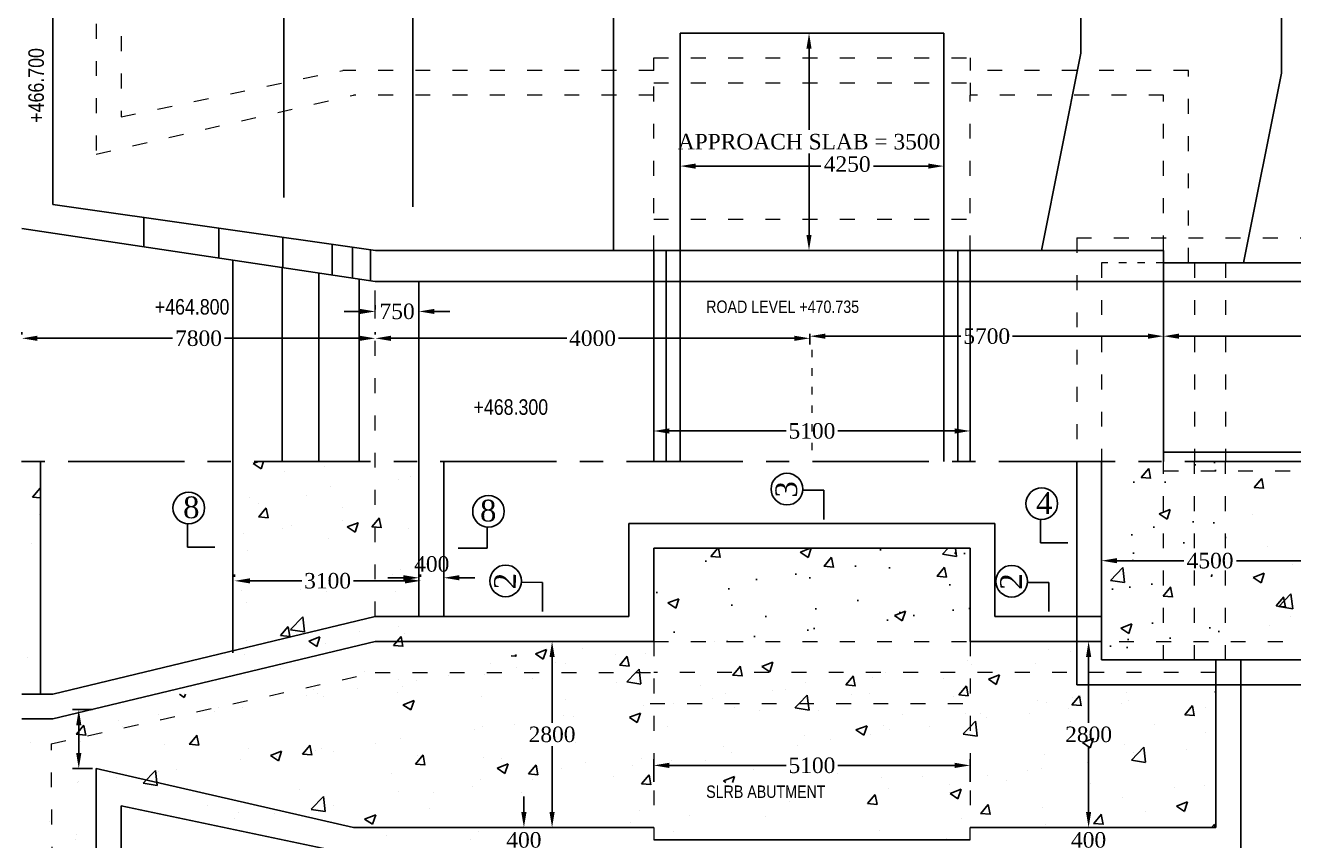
# Model space of a CAD drawing. Header units: millimetres. Extents: x 80 to 6605, y 46 to 2491.
# Drawn here: x 5574 to 5778.4, y 891.9 to 1023.3 of the extents above; entities that cross this region are included whole.
import ezdxf
from ezdxf.enums import TextEntityAlignment as Align

# ---------------------------------------------------------------- set-up
doc = ezdxf.new("R2010")
doc.units = ezdxf.units.MM
doc.linetypes.add('ACAD_ISO03W100', pattern=[30, 12, -18])
doc.linetypes.add('CENTER', pattern=[2, 1.25, -0.25, 0.25, -0.25])
doc.layers.add('TEXT_GENERAL', color=4, linetype='Continuous')
doc.styles.add('ABADI', font='')
doc.styles.add('ARIAL NARROW', font='ARIALN.TTF')
doc.styles.get("Standard").update_dxf_attribs({"font": 'times.ttf', "height": 2.5})
doc.styles.add('TNR_2.5', font='times.ttf', dxfattribs={"height": 2.5})
doc.styles.get('ABADI').set_extended_font_data('Abadi MT Condensed Light')
doc.dimstyles.get("Standard").update_dxf_attribs({"dimtxt": 0.18, "dimasz": 0.18, "dimexe": 0.18, "dimexo": 0.0625, "dimgap": 0.09, "dimtad": 0, "dimtih": 1, "dimtoh": 1, "dimdec": 4, "dimzin": 0, "dimdsep": 46, "dimtxsty": 'Standard', "dimcen": 0.09, "dimadec": 0, "dimazin": 0, "dimtfac": 1, "dimtdec": 4, "dimtofl": 0, "dimtmove": 0, "dimatfit": 3, "dimfxl": 1, "dimtolj": 1, "dimtzin": 0, "dimarcsym": 0})
doc.dimstyles.new('STYLE_ESH', dxfattribs={"dimtxt": 2.5, "dimasz": 2.5, "dimexe": 1, "dimexo": 0.625, "dimtad": 0, "dimtih": 1, "dimtoh": 1, "dimdec": 0, "dimlfac": 100, "dimzin": 9, "dimdsep": 46, "dimtxsty": 'TNR_2.5', "dimcen": 2.5, "dimadec": 0, "dimazin": 2, "dimtfac": 1, "dimtdec": 0, "dimtofl": 0, "dimtmove": 2, "dimatfit": 3, "dimfxl": 1, "dimarcsym": 0})
pattern_1 = [(50, (71.93, 75.315), (18.218467, -1.59391), [1.905, -20.955]), (355, (71.93, 75.315), (-3.52428, 19.105664), [1.524, -16.764]), (100.451, (73.448, 75.182), (14.69425, 17.51167), [1.619, -17.809]), (46.1842, (71.93, 80.395), (27.1079, -4.20423), [2.8575, -31.4325]), (96.6356, (74.189, 80.044), (23.74042, 24.74256), [2.4285, -26.7135]), (351.184, (71.93, 80.395), (23.74046, 24.74251), [2.286, -25.146]), (21, (74.47, 79.125), (15.161488, -10.22655), [1.905, -20.955]), (326, (74.47, 79.125), (6.1802, 18.418797), [1.524, -16.764]), (71.4514, (75.733, 78.272), (21.34165, 8.192286), [1.619, -17.809]), (37.5, (71.9297, 75.3146), (0.30886, 8.455504), [0, -16.5608, 0, -17.018, 0, -16.8275]), (7.5, (71.93, 75.315), (6.681966, 10.018057), [0, -9.7028, 0, -16.1798, 0, -6.4135]), (327.5, (66.2655, 75.3146), (13.5590595, -0.572874), [0, -6.35, 0, -19.812, 0, -26.289]), (317.5, (63.725, 75.315), (14.812918, 2.54265), [0, -8.255, 0, -13.1572, 0, -18.669])]

# ---------------------------------------------------------------- blocks, each defined once
blk = doc.blocks.new('*D120')
at = {"color": 0, "lineweight": -2, "transparency": 16777216}
for p, q in [((5675.31, 955.24), (5675.31, 958.91)), ((5726.31, 955.24), (5726.31, 958.91)), ((5677.81, 957.91), (5696.64, 957.91)), ((5723.81, 957.91), (5704.97, 957.91))]:
    blk.add_line(p, q, dxfattribs=at)
at = {"color": 0, "transparency": 16777216}
for points in [[(5677.81, 958.33), (5677.81, 957.49), (5675.31, 957.91)], [(5723.81, 958.33), (5723.81, 957.49), (5726.31, 957.91)]]:
    blk.add_solid(points, dxfattribs=at)
at = {"layer": 'Defpoints', "color": 0, "transparency": 16777216}
for p in [(5726.31, 957.91), (5675.31, 954.62), (5726.31, 954.62)]:
    blk.add_point(p, dxfattribs=at)
at = {"color": 0, "transparency": 16777216, "insert": (5700.81, 957.91), "char_height": 2.5, "attachment_point": 5, "style": 'TNR_2.5'}
blk.add_mtext('5100', dxfattribs=at)
blk = doc.blocks.new('*D123')
at = {"color": 0, "lineweight": -2, "transparency": 16777216}
for p, q in [((5697.8, 1022.01), (5701.34, 1022.01)), ((5700.34, 1019.51), (5700.34, 1006.42)), ((5700.34, 989.51), (5700.34, 1002.61)), ((5697.8, 987.01), (5701.34, 987.01))]:
    blk.add_line(p, q, dxfattribs=at)
at = {"color": 0, "transparency": 16777216}
for points in [[(5699.92, 1019.51), (5700.75, 1019.51), (5700.34, 1022.01)], [(5699.92, 989.51), (5700.75, 989.51), (5700.34, 987.01)]]:
    blk.add_solid(points, dxfattribs=at)
at = {"layer": 'Defpoints', "color": 0, "transparency": 16777216}
for p in [(5697.17, 1022.01), (5700.34, 1022.01), (5697.17, 987.01)]:
    blk.add_point(p, dxfattribs=at)
at = {"color": 0, "transparency": 16777216, "insert": (5700.34, 1004.51), "char_height": 2.5, "attachment_point": 5, "style": 'TNR_2.5'}
blk.add_mtext('APPROACH SLAB = 3500', dxfattribs=at)
blk = doc.blocks.new('*D126')
at = {"color": 0, "lineweight": -2, "transparency": 16777216}
for p, q in [((5679.56, 996.21), (5679.56, 1001.59)), ((5722.06, 996.21), (5722.06, 1001.59)), ((5682.06, 1000.59), (5702.27, 1000.59)), ((5719.56, 1000.59), (5710.71, 1000.59))]:
    blk.add_line(p, q, dxfattribs=at)
at = {"color": 0, "transparency": 16777216}
for points in [[(5682.06, 1001), (5682.06, 1000.17), (5679.56, 1000.59)], [(5719.56, 1001), (5719.56, 1000.17), (5722.06, 1000.59)]]:
    blk.add_solid(points, dxfattribs=at)
at = {"layer": 'Defpoints', "color": 0, "transparency": 16777216}
for p in [(5722.06, 1000.59), (5679.56, 995.59), (5722.06, 995.59)]:
    blk.add_point(p, dxfattribs=at)
at = {"color": 0, "transparency": 16777216, "insert": (5706.49, 1000.9), "char_height": 2.5, "attachment_point": 5, "style": 'TNR_2.5'}
blk.add_mtext('4250', dxfattribs=at)
blk = doc.blocks.new('*D216')
at = {"color": 0, "lineweight": -2, "transparency": 16777216}
for p, q in [((5747.48, 934.59), (5747.48, 938.01)), ((5749.98, 937.01), (5760.76, 937.01)), ((5779.98, 937.01), (5769.21, 937.01)), ((5782.48, 934.59), (5782.48, 938.01))]:
    blk.add_line(p, q, dxfattribs=at)
at = {"color": 0, "transparency": 16777216}
for points in [[(5749.98, 937.43), (5749.98, 936.6), (5747.48, 937.01)], [(5779.98, 937.43), (5779.98, 936.6), (5782.48, 937.01)]]:
    blk.add_solid(points, dxfattribs=at)
at = {"layer": 'Defpoints', "color": 0, "transparency": 16777216}
for p in [(5782.48, 937.01), (5747.48, 933.96), (5782.48, 933.96)]:
    blk.add_point(p, dxfattribs=at)
at = {"color": 0, "transparency": 16777216, "insert": (5764.98, 937.01), "char_height": 2.5, "attachment_point": 5, "style": 'TNR_2.5'}
blk.add_mtext('4500', dxfattribs=at)
blk = doc.blocks.new('*D217')
at = {"color": 0, "lineweight": -2, "transparency": 16777216}
for p, q in [((5675.31, 901.36), (5675.31, 905.03)), ((5677.81, 904.03), (5696.64, 904.03)), ((5723.81, 904.03), (5704.97, 904.03)), ((5726.31, 901.36), (5726.31, 905.03))]:
    blk.add_line(p, q, dxfattribs=at)
at = {"color": 0, "transparency": 16777216}
for points in [[(5677.81, 904.45), (5677.81, 903.61), (5675.31, 904.03)], [(5723.81, 904.45), (5723.81, 903.61), (5726.31, 904.03)]]:
    blk.add_solid(points, dxfattribs=at)
at = {"layer": 'Defpoints', "color": 0, "transparency": 16777216}
for p in [(5726.31, 904.03), (5675.31, 900.74), (5726.31, 900.74)]:
    blk.add_point(p, dxfattribs=at)
at = {"color": 0, "transparency": 16777216, "insert": (5700.81, 904.03), "char_height": 2.5, "attachment_point": 5, "style": 'TNR_2.5'}
blk.add_mtext('5100', dxfattribs=at)
blk = doc.blocks.new('*D218')
at = {"color": 0, "lineweight": -2, "transparency": 16777216}
for p, q in [((5634.97, 934.26), (5632.47, 934.26)), ((5637.47, 934.89), (5637.47, 935.26)), ((5641.47, 934.89), (5641.47, 935.26)), ((5643.97, 934.26), (5646.47, 934.26))]:
    blk.add_line(p, q, dxfattribs=at)
at = {"color": 0, "transparency": 16777216}
for points in [[(5634.97, 934.68), (5634.97, 933.85), (5637.47, 934.26)], [(5643.97, 934.68), (5643.97, 933.85), (5641.47, 934.26)]]:
    blk.add_solid(points, dxfattribs=at)
at = {"layer": 'Defpoints', "color": 0, "transparency": 16777216}
for p in [(5637.47, 934.26), (5641.47, 934.26), (5641.47, 934.26)]:
    blk.add_point(p, dxfattribs=at)
at = {"color": 0, "transparency": 16777216, "insert": (5639.54, 936.47), "char_height": 2.5, "attachment_point": 5, "style": 'TNR_2.5'}
blk.add_mtext('400', dxfattribs=at)
blk = doc.blocks.new('*D219')
at = {"color": 0, "lineweight": -2, "transparency": 16777216}
for p, q in [((5573.47, 973.47), (5573.47, 973.84)), ((5630.44, 973.47), (5630.44, 973.84)), ((5575.97, 972.84), (5597.77, 972.84)), ((5627.94, 972.84), (5606.14, 972.84))]:
    blk.add_line(p, q, dxfattribs=at)
at = {"color": 0, "transparency": 16777216}
for points in [[(5575.97, 973.26), (5575.97, 972.43), (5573.47, 972.84)], [(5627.94, 973.26), (5627.94, 972.43), (5630.44, 972.84)]]:
    blk.add_solid(points, dxfattribs=at)
at = {"layer": 'Defpoints', "color": 0, "transparency": 16777216}
for p in [(5573.47, 972.84), (5630.44, 972.84), (5630.44, 972.84)]:
    blk.add_point(p, dxfattribs=at)
at = {"color": 0, "transparency": 16777216, "insert": (5601.95, 972.84), "char_height": 2.5, "attachment_point": 5, "style": 'TNR_2.5'}
blk.add_mtext('7800', dxfattribs=at)
blk = doc.blocks.new('*D220')
at = {"color": 0, "lineweight": -2, "transparency": 16777216}
for p, q in [((5745.4, 896.51), (5745.4, 899.01)), ((5745.48, 894.01), (5744.4, 894.01)), ((5744.77, 890.01), (5744.4, 890.01)), ((5745.4, 887.51), (5745.4, 885.01))]:
    blk.add_line(p, q, dxfattribs=at)
at = {"color": 0, "transparency": 16777216}
for points in [[(5744.98, 896.51), (5745.81, 896.51), (5745.4, 894.01)], [(5744.98, 887.51), (5745.81, 887.51), (5745.4, 890.01)]]:
    blk.add_solid(points, dxfattribs=at)
at = {"layer": 'Defpoints', "color": 0, "transparency": 16777216}
for p in [(5746.11, 894.01), (5745.4, 890.01), (5745.4, 890.01)]:
    blk.add_point(p, dxfattribs=at)
at = {"color": 0, "transparency": 16777216, "insert": (5745.4, 892.01), "char_height": 2.5, "attachment_point": 5, "style": 'TNR_2.5'}
blk.add_mtext('400', dxfattribs=at)
blk = doc.blocks.new('*D225')
at = {"color": 0, "lineweight": -2, "transparency": 16777216}
for p, q in [((5700.47, 973.56), (5700.47, 972.18)), ((5702.97, 973.18), (5724.81, 973.18)), ((5754.98, 973.18), (5733.14, 973.18)), ((5757.48, 973.44), (5757.48, 972.18))]:
    blk.add_line(p, q, dxfattribs=at)
at = {"color": 0, "transparency": 16777216}
for points in [[(5702.97, 973.6), (5702.97, 972.77), (5700.47, 973.18)], [(5754.98, 973.6), (5754.98, 972.77), (5757.48, 973.18)]]:
    blk.add_solid(points, dxfattribs=at)
at = {"layer": 'Defpoints', "color": 0, "transparency": 16777216}
for p in [(5700.47, 974.18), (5757.48, 974.07), (5757.48, 973.18)]:
    blk.add_point(p, dxfattribs=at)
at = {"color": 0, "transparency": 16777216, "insert": (5728.98, 973.18), "char_height": 2.5, "attachment_point": 5, "style": 'TNR_2.5'}
blk.add_mtext('5700', dxfattribs=at)
blk = doc.blocks.new('*D224')
at = {"color": 0, "lineweight": -2, "transparency": 16777216}
for p, q in [((5757.48, 968.97), (5757.48, 974.18)), ((5759.98, 973.18), (5815.03, 973.18)), ((5879.98, 973.18), (5824.94, 973.18)), ((5882.48, 968.97), (5882.48, 974.18))]:
    blk.add_line(p, q, dxfattribs=at)
at = {"color": 0, "transparency": 16777216}
for points in [[(5759.98, 973.6), (5759.98, 972.77), (5757.48, 973.18)], [(5879.98, 973.6), (5879.98, 972.77), (5882.48, 973.18)]]:
    blk.add_solid(points, dxfattribs=at)
at = {"layer": 'Defpoints', "color": 0, "transparency": 16777216}
for p in [(5882.48, 973.18), (5757.48, 968.35), (5882.48, 968.35)]:
    blk.add_point(p, dxfattribs=at)
at = {"color": 0, "transparency": 16777216, "insert": (5819.98, 973.18), "char_height": 2.5, "attachment_point": 5, "style": 'TNR_2.5'}
blk.add_mtext('14000', dxfattribs=at)
blk = doc.blocks.new('*D281')
at = {"color": 0, "lineweight": -2, "transparency": 16777216}
for p, q in [((5654.39, 896.51), (5654.39, 899.01)), ((5651.74, 894.01), (5655.39, 894.01)), ((5651.74, 890.01), (5655.39, 890.01)), ((5654.39, 887.51), (5654.39, 885.01))]:
    blk.add_line(p, q, dxfattribs=at)
at = {"color": 0, "transparency": 16777216}
for points in [[(5653.97, 896.51), (5654.81, 896.51), (5654.39, 894.01)], [(5653.97, 887.51), (5654.81, 887.51), (5654.39, 890.01)]]:
    blk.add_solid(points, dxfattribs=at)
at = {"layer": 'Defpoints', "color": 0, "transparency": 16777216}
for p in [(5651.12, 894.01), (5651.12, 890.01), (5654.39, 890.01)]:
    blk.add_point(p, dxfattribs=at)
at = {"color": 0, "transparency": 16777216, "insert": (5654.39, 892.01), "char_height": 2.5, "attachment_point": 5, "style": 'TNR_2.5'}
blk.add_mtext('400', dxfattribs=at)

msp = doc.modelspace()

# ---------------------------------------------------------------- hatches: boundary and pattern name
h = msp.add_hatch()
h.set_pattern_fill('AR-CONC', color=0, scale=0.1, style=0)
h.set_pattern_definition(pattern_1)
h.paths.add_polyline_path([(5762.48459, 953.01216), (5757.48459, 953.01216), (5757.48459, 924.01216), (5762.48459, 924.01216)])
h.paths.add_polyline_path([(5747.48459, 924.01216), (5757.48459, 924.01216), (5757.48459, 953.01216), (5747.48459, 953.01216)])
h.paths.add_polyline_path([(5747.48459, 924.01216), (5747.48459, 921.01216), (5757.48459, 921.01216), (5757.48459, 924.01216)])
h.paths.add_polyline_path([(5757.48459, 924.01216), (5757.48459, 921.01216), (5762.48459, 921.01216), (5762.48459, 924.01216)])
h.paths.add_polyline_path([(5762.48459, 924.01216), (5762.48459, 921.01216), (5767.48459, 921.01216), (5767.48459, 924.01216), (5765.91094, 924.01216)])
h.paths.add_polyline_path([(5767.48459, 953.01216), (5762.48459, 953.01216), (5762.48459, 924.01216), (5765.91094, 924.01216), (5767.48459, 924.01216)])
h.paths.add_polyline_path([(5760.80876, 938.90879), (5769.16042, 938.90879), (5769.16042, 935.11553), (5760.80876, 935.11553)], flags=9)
h = msp.add_hatch()
h.set_pattern_fill('AR-CONC', color=0, scale=0.1, style=0)
h.set_pattern_definition(pattern_1)
h.paths.add_polyline_path([(5675.30671, 939.01216), (5675.30671, 924.01216), (5705.91094, 924.01216), (5726.30671, 924.01216), (5726.30671, 939.01216)])
h.paths.add_polyline_path([(5699.32264, 928.88249, -1), (5694.22362, 928.88249, -1)], flags=16)
h.paths.add_polyline_path([(5694.04507, 926.64253), (5694.04507, 930.3381), (5699.35564, 930.3381), (5699.35564, 926.64253)], flags=24)

# ---------------------------------------------------------------- linework, layer by layer
at = {"color": 0}
for p, q in [((5636.48459, 994.00383), (5636.48459, 1111.22261)), ((5776.48459, 1111.22261), (5776.48459, 1015.55725)), ((5668.82459, 987.01216), (5668.82459, 1073.0817)), ((5744.14459, 1073.0817), (5744.14459, 1018.75955)), ((5615.70459, 995.51216), (5615.70459, 1039.51216)), ((5578.4664, 1035.51216), (5578.4664, 994.38343)), ((5679.55671, 1022.01216), (5679.55671, 953.01216)), ((5679.55671, 1022.01216), (5722.05671, 1022.01216)), ((5722.05671, 1022.01216), (5722.05671, 953.01216)), ((5744.14459, 1018.75955), (5737.79511, 987.01216)), ((5776.48459, 1015.55725), (5770.37557, 985.01216)), ((5593.14048, 992.30242), (5593.14048, 987.65152)), ((5605.22899, 990.58809), (5605.22899, 985.84198)), ((5615.53744, 989.1262), (5615.53744, 984.2989)), ((5623.50907, 987.9957), (5623.50907, 983.10562)), ((5626.75482, 987.5354), (5626.75055, 982.50526)), ((5607.4664, 985.43999), (5607.4664, 953.01216)), ((5629.66374, 987.12287), (5629.66374, 982.12287)), ((5757.48459, 987.01216), (5661.16107, 987.01216)), ((5675.30671, 953.01216), (5675.30671, 987.01216)), ((5677.30671, 987.01216), (5677.30671, 953.01216)), ((5724.30671, 987.01216), (5724.30671, 953.01216)), ((5726.30671, 953.01216), (5726.30671, 987.01216)), ((5757.48459, 982.01216), (5757.48459, 987.01216)), ((5757.48459, 985.01216), (5757.48459, 953.01216)), ((5757.48459, 985.01216), (5890.91094, 985.01216)), ((5660.4664, 982.01216), (5705.91094, 982.01216)), ((5765.91094, 982.01216), (5705.91094, 982.01216)), ((5765.91094, 982.01216), (5890.91094, 982.01216)), ((5630.44419, 973.46711), (5630.44419, 973.84211)), ((5632.94419, 972.84211), (5661.28398, 972.84211)), ((5697.9664, 972.84211), (5669.62662, 972.84211)), ((5700.4664, 972.55775), (5700.4664, 971.84211)), ((5576.4664, 953.01216), (5576.4664, 915.51216)), ((5607.4664, 922.15279), (5607.4664, 953.01216)), ((5610.75689, 952.68048), (5612.02034, 951.82827)), ((5610.76204, 952.68094), (5611.62489, 953.01216)), ((5612.02097, 951.83082), (5612.41735, 953.01216)), ((5637.4664, 928.01216), (5637.4664, 953.01216)), ((5641.4664, 928.01216), (5641.4664, 953.01216)), ((5743.48459, 917.01216), (5743.48459, 953.01216)), ((5747.48459, 921.01216), (5747.48459, 953.01216)), ((5757.48459, 954.51216), (5890.91094, 954.51216)), ((5615.84891, 951.39913), (5615.84891, 951.39913)), ((5622.20754, 952.23626), (5622.20754, 952.23626)), ((5636.08984, 950.60142), (5636.08984, 950.60142)), ((5575.21258, 947.24874), (5576.43709, 948.70805)), ((5576.4664, 948.45131), (5576.42586, 948.67109)), ((5623.26014, 948.97535), (5623.26014, 948.97535)), ((5634.20675, 950.01457), (5634.20675, 950.01457)), ((5772.07667, 948.82137), (5773.59487, 948.68854)), ((5772.09137, 948.82143), (5773.31588, 950.28075)), ((5773.59763, 948.65033), (5773.30395, 950.24247)), ((5575.19846, 947.24865), (5576.4664, 947.13772)), ((5610.21885, 947.18692), (5610.21885, 947.18692)), ((5619.39384, 947.47192), (5619.39384, 947.47192)), ((5576.24789, 944.47178), (5576.24789, 944.47178)), ((5611.56953, 946.16501), (5611.56953, 946.16501)), ((5611.64951, 944.06092), (5612.87402, 945.52024)), ((5613.15631, 943.89089), (5612.86263, 945.48303)), ((5625.12859, 945.59213), (5625.12859, 945.59213)), ((5771.88044, 944.52599), (5771.88044, 944.52599)), ((5600.15786, 942.96464), (5600.15786, 939.17003)), ((5611.63527, 944.06084), (5613.15347, 943.92802)), ((5616.92507, 942.75316), (5616.92507, 942.75316)), ((5625.14536, 943.48467), (5625.14536, 943.48467)), ((5625.91832, 942.45396), (5627.18178, 941.60175)), ((5625.92353, 942.45439), (5627.702, 943.13708)), ((5627.1824, 941.60431), (5627.69741, 943.13921)), ((5629.85368, 942.46694), (5631.37188, 942.33411)), ((5629.86798, 942.46701), (5631.09249, 943.92633)), ((5631.37469, 942.29686), (5631.08102, 943.889)), ((5671.30671, 943.01216), (5730.30671, 943.01216)), ((5671.30671, 928.01216), (5671.30671, 943.01216)), ((5730.30671, 943.01216), (5730.30671, 928.01216)), ((5737.63347, 943.66715), (5737.63347, 939.87254)), ((5609.16694, 941.38107), (5609.16694, 941.38107)), ((5615.52557, 942.2182), (5615.52557, 942.2182)), ((5622.95128, 940.51985), (5622.95128, 940.51985)), ((5630.48413, 942.18028), (5630.48413, 942.18028)), ((5635.78098, 942.14592), (5635.78098, 942.14592)), ((5574.95508, 939.84397), (5574.95508, 939.84397)), ((5600.15786, 939.17003), (5604.56831, 939.17003)), ((5609.90999, 938.73142), (5609.90999, 938.73142)), ((5675.30671, 939.01216), (5726.30671, 939.01216)), ((5675.30671, 924.01216), (5675.30671, 939.01216)), ((5726.30671, 939.01216), (5726.30671, 924.01216)), ((5737.63347, 939.87254), (5742.04391, 939.87254)), ((5774.27825, 939.29052), (5774.27825, 939.29052)), ((5778.2784, 936.42893), (5778.2784, 936.42893)), ((5607.74987, 934.39163), (5607.74987, 934.76663)), ((5633.15807, 934.85933), (5633.15807, 934.85933)), ((5634.50478, 935.5785), (5634.50478, 935.5785)), ((5637.74987, 934.39163), (5637.74987, 934.76663)), ((5771.93065, 934.31699), (5773.1941, 933.46478)), ((5771.93607, 934.31735), (5773.71454, 935.00004)), ((5773.19471, 933.46741), (5773.70972, 935.00231)), ((5608.84361, 932.20014), (5608.84361, 932.20014)), ((5610.24987, 933.76663), (5618.57405, 933.76663)), ((5618.34515, 932.31668), (5618.34515, 932.31668)), ((5635.24987, 933.76663), (5626.9257, 933.76663)), ((5633.63434, 932.10818), (5633.63434, 932.10818)), ((5635.47212, 933.69041), (5635.47212, 933.69041)), ((5609.60113, 930.27591), (5609.60113, 930.27591)), ((5622.64242, 932.06434), (5622.64242, 932.06434)), ((5775.61572, 929.71575), (5775.91094, 930.06759)), ((5775.91094, 930.06759), (5776.84023, 931.17506)), ((5776.03583, 929.62937), (5778.0142, 931.69125)), ((5777.12176, 929.54464), (5776.82809, 931.13678)), ((5778.29609, 929.27649), (5778.01546, 931.68872)), ((5659.91068, 928.01216), (5671.30671, 928.01216)), ((5730.30671, 928.01216), (5747.48459, 928.01216)), ((5775.60095, 929.71571), (5775.91094, 929.68858)), ((5775.91094, 929.68858), (5777.11915, 929.58288)), ((5776.03932, 929.6162), (5778.29831, 929.26584)), ((5615.17386, 924.95524), (5616.39837, 926.41455)), ((5616.68044, 924.78519), (5616.38677, 926.37734)), ((5616.7559, 925.90792), (5618.73427, 927.9698)), ((5619.01612, 925.55507), (5618.7355, 927.9673)), ((5624.43137, 926.73968), (5624.43137, 926.73968)), ((5634.18144, 926.39757), (5634.18144, 926.39757)), ((5774.55789, 926.60176), (5774.55789, 926.60176)), ((5777.96954, 927.97343), (5777.96954, 927.97343)), ((5609.61845, 924.19703), (5609.61845, 924.19703)), ((5615.15956, 924.95518), (5616.67776, 924.82235)), ((5616.75932, 925.89507), (5619.01831, 925.54472)), ((5619.73812, 924.03516), (5621.00157, 923.18295)), ((5619.74337, 924.03555), (5621.52184, 924.71824)), ((5621.00218, 923.18551), (5621.51719, 924.72041)), ((5627.82281, 925.56044), (5627.82281, 925.56044)), ((5633.39232, 923.36133), (5634.61683, 924.82064)), ((5634.89883, 923.19117), (5634.60515, 924.78331)), ((5635.16326, 925.23491), (5635.16326, 925.23491)), ((5660.4664, 924.01216), (5675.30671, 924.01216)), ((5685.18045, 923.97336), (5685.18045, 923.97336)), ((5687.11026, 924.0027), (5687.11026, 924.0027)), ((5726.30671, 924.01216), (5747.48459, 924.01216)), ((5746.17387, 924.01216), (5744.39724, 924.01216)), ((5611.78143, 923.44856), (5611.78143, 923.44856)), ((5622.33356, 923.60884), (5622.33356, 923.60884)), ((5633.37796, 923.36127), (5634.89617, 923.22845)), ((5653.11721, 921.59714), (5653.05888, 921.91336)), ((5656.2412, 922.00092), (5657.50466, 921.14871)), ((5656.2465, 922.00129), (5658.02497, 922.68398)), ((5657.50525, 921.15129), (5658.02027, 922.68619)), ((5663.75771, 922.9361), (5663.75771, 922.9361)), ((5669.13907, 921.86147), (5669.13907, 921.86147)), ((5673.91783, 922.09831), (5673.91783, 922.09831)), ((5738.90611, 922.65453), (5738.90611, 922.65453)), ((5742.53809, 922.38628), (5742.53809, 922.38628)), ((5748.89672, 923.22341), (5748.89672, 923.22341)), ((5751.58653, 923.03676), (5751.58653, 923.03676)), ((5574.4519, 921.42035), (5574.4519, 921.42035)), ((5609.29227, 921.82041), (5609.29227, 921.82041)), ((5648.9448, 920.39345), (5648.9448, 920.39345)), ((5652.32013, 921.70405), (5653.11457, 921.63455)), ((5659.51928, 920.595), (5659.51928, 920.595)), ((5661.08812, 920.47223), (5661.08812, 920.47223)), ((5669.81478, 920.17347), (5671.33298, 920.04064)), ((5669.82926, 920.17351), (5671.05377, 921.63283)), ((5671.33559, 920.00311), (5671.04192, 921.59525)), ((5688.41068, 919.01216), (5689.27223, 920.03892)), ((5689.44274, 919.01216), (5689.2603, 920.00122)), ((5692.74428, 919.96668), (5694.00774, 919.11447)), ((5692.74964, 919.96703), (5694.52811, 920.64972)), ((5694.00833, 919.11706), (5694.52335, 920.65196)), ((5725.86482, 920.8661), (5725.86482, 920.8661)), ((5726.49671, 920.27439), (5726.49671, 920.27439)), ((5736.77362, 920.49411), (5736.77362, 920.49411)), ((5745.39724, 921.51216), (5745.39724, 910.90879)), ((5782.48459, 921.01216), (5747.48459, 921.01216)), ((5765.91094, 921.01216), (5765.91094, 894.01216)), ((5769.91094, 921.01216), (5769.91094, 890.01216)), ((5615.12908, 919.70173), (5615.12908, 919.70173)), ((5628.68814, 919.12886), (5628.68814, 919.12886)), ((5634.13188, 917.85081), (5634.13188, 917.85081)), ((5642.2472, 918.55598), (5642.2472, 918.55598)), ((5648.04683, 918.6838), (5648.04683, 918.6838)), ((5653.16065, 919.75787), (5653.16065, 919.75787)), ((5655.80626, 917.98311), (5655.80626, 917.98311)), ((5670.97171, 917.49945), (5672.42314, 919.01216)), ((5672.42314, 919.01216), (5672.95008, 919.56134)), ((5673.01491, 919.01216), (5672.95132, 919.55885)), ((5673.23194, 917.14662), (5673.01491, 919.01216)), ((5688.03319, 918.57956), (5689.55139, 918.44674)), ((5688.04772, 918.5796), (5688.41068, 919.01216)), ((5689.55398, 918.40908), (5689.44274, 919.01216)), ((5706.26619, 916.9857), (5707.4907, 918.44501)), ((5707.77236, 916.81505), (5707.47868, 918.40719)), ((5710.51829, 918.17079), (5710.51829, 918.17079)), ((5712.67239, 918.9617), (5712.67239, 918.9617)), ((5716.87692, 919.00792), (5716.87692, 919.00792)), ((5721.9607, 917.95146), (5721.9607, 917.95146)), ((5729.24736, 917.93243), (5730.51082, 917.08022)), ((5729.25278, 917.93277), (5731.03125, 918.61546)), ((5730.51141, 917.08284), (5731.02643, 918.61774)), ((5620.48461, 916.28988), (5620.48461, 916.28988)), ((5627.49948, 916.37952), (5627.49948, 916.37952)), ((5634.8544, 916.77941), (5634.8544, 916.77941)), ((5637.11927, 917.64599), (5637.11927, 917.64599)), ((5669.36532, 917.41023), (5669.36532, 917.41023)), ((5670.97513, 917.48652), (5673.23413, 917.13616)), ((5682.92437, 916.83736), (5682.92437, 916.83736)), ((5694.47691, 916.0589), (5694.47691, 916.0589)), ((5696.48343, 916.26448), (5696.48343, 916.26448)), ((5699.84269, 917.33563), (5699.84269, 917.33563)), ((5706.2516, 916.98566), (5707.7698, 916.85283)), ((5724.48466, 915.39179), (5725.70917, 916.8511)), ((5725.99075, 915.22102), (5725.69707, 916.81317)), ((5743.48459, 917.01216), (5786.48459, 917.01216)), ((5751.42696, 915.8251), (5751.42696, 915.8251)), ((5765.75045, 915.89819), (5765.91094, 915.78993)), ((5765.75591, 915.89851), (5765.91094, 915.95802)), ((5598.8868, 915.51216), (5599.65993, 914.99067)), ((5599.66053, 914.99323), (5599.83465, 915.51216)), ((5619.31896, 915.30816), (5619.31896, 915.30816)), ((5621.14084, 915.54239), (5621.14084, 915.54239)), ((5622.0247, 915.15333), (5622.0247, 915.15333)), ((5634.04367, 915.717), (5634.04367, 915.717)), ((5634.89956, 913.80864), (5636.16301, 912.95643)), ((5634.90486, 913.809), (5636.68333, 914.49169)), ((5636.1636, 912.959), (5636.67862, 914.4939)), ((5647.60273, 915.14413), (5647.60273, 915.14413)), ((5661.16179, 914.57126), (5661.16179, 914.57126)), ((5674.72085, 913.99838), (5674.72085, 913.99838)), ((5678.49848, 913.9553), (5678.49848, 913.9553)), ((5684.85712, 914.79243), (5684.85712, 914.79243)), ((5686.8014, 915.5472), (5686.8014, 915.5472)), ((5698.07961, 913.29522), (5698.76751, 914.01216)), ((5698.76751, 914.01216), (5700.05798, 915.35711)), ((5700.2154, 914.01216), (5700.05922, 915.35462)), ((5700.33985, 912.94239), (5700.2154, 914.01216)), ((5707.14778, 915.40881), (5707.14778, 915.40881)), ((5710.04249, 915.69161), (5710.04249, 915.69161)), ((5723.60155, 915.11874), (5723.60155, 915.11874)), ((5724.47001, 915.39175), (5725.98821, 915.25893)), ((5737.16061, 914.54586), (5737.16061, 914.54586)), ((5738.59725, 914.19902), (5738.59725, 914.19902)), ((5742.68842, 913.79785), (5744.20662, 913.66502)), ((5742.70312, 913.79788), (5743.92763, 915.25719)), ((5742.85984, 914.91711), (5742.85984, 914.91711)), ((5744.20913, 913.627), (5743.91545, 915.21914)), ((5750.71967, 913.97299), (5750.71967, 913.97299)), ((5751.83454, 914.47182), (5751.83454, 914.47182)), ((5584.8414, 913.01216), (5581.65205, 913.01216)), ((5595.47967, 912.16403), (5595.47967, 912.16403)), ((5604.50604, 912.76551), (5604.50604, 912.76551)), ((5605.09947, 913.4305), (5605.09947, 913.4305)), ((5608.9834, 913.3649), (5608.9834, 913.3649)), ((5660.77926, 912.01673), (5660.77926, 912.01673)), ((5662.4571, 911.84342), (5662.4571, 911.84342)), ((5671.40264, 911.7744), (5672.6661, 910.92219)), ((5671.40799, 911.77474), (5673.18646, 912.45743)), ((5672.66668, 910.92478), (5673.1817, 912.45968)), ((5673.60897, 913.6428), (5673.60897, 913.6428)), ((5688.27991, 913.42551), (5688.27991, 913.42551)), ((5692.33486, 912.86616), (5692.33486, 912.86616)), ((5698.08304, 913.28224), (5700.34203, 912.93188)), ((5701.83897, 912.85263), (5701.83897, 912.85263)), ((5715.39803, 912.27976), (5715.39803, 912.27976)), ((5725.55596, 912.4106), (5725.55596, 912.4106)), ((5728.04692, 912.37446), (5728.04692, 912.37446)), ((5728.95709, 911.70688), (5728.95709, 911.70688)), ((5735.85612, 912.36822), (5735.85612, 912.36822)), ((5742.21475, 913.20535), (5742.21475, 913.20535)), ((5760.90683, 912.20395), (5762.42503, 912.07112)), ((5760.92159, 912.20397), (5762.1461, 913.66328)), ((5762.42751, 912.03297), (5762.13384, 913.62511)), ((5764.27873, 913.40011), (5764.27873, 913.40011)), ((5582.26126, 909.03737), (5583.48577, 910.49669)), ((5582.65205, 906.01216), (5582.65205, 910.51216)), ((5582.96127, 909.83443), (5582.96127, 909.83443)), ((5583.76781, 908.86755), (5583.47413, 910.4597)), ((5589.12104, 911.3269), (5589.12104, 911.3269)), ((5589.69312, 910.22286), (5589.69312, 910.22286)), ((5595.79098, 911.46051), (5595.79098, 911.46051)), ((5646.47868, 909.73982), (5646.47868, 909.73982)), ((5647.73797, 910.2283), (5647.73797, 910.2283)), ((5652.83731, 910.57695), (5652.83731, 910.57695)), ((5677.52194, 910.32351), (5677.52194, 910.32351)), ((5707.90572, 909.74016), (5709.16918, 908.88795)), ((5707.91113, 909.74048), (5709.6896, 910.42317)), ((5709.16976, 908.89055), (5709.68478, 910.42545)), ((5712.36353, 910.5062), (5712.36353, 910.5062)), ((5713.234, 909.83181), (5713.234, 909.83181)), ((5719.81474, 910.25633), (5719.81474, 910.25633)), ((5725.18752, 909.09099), (5726.30671, 910.25743)), ((5726.30671, 910.25743), (5727.16588, 911.15287)), ((5727.44776, 908.73816), (5727.16713, 911.1504)), ((5742.51615, 911.13401), (5742.51615, 911.13401)), ((5756.07521, 910.56113), (5756.07521, 910.56113)), ((5574.8802, 907.68021), (5574.8802, 907.68021)), ((5582.24702, 909.03732), (5583.76522, 908.9045)), ((5582.95765, 907.9364), (5582.95765, 907.9364)), ((5600.47973, 907.44346), (5601.70424, 908.90278)), ((5601.98619, 907.27353), (5601.69252, 908.86567)), ((5630.4373, 907.62793), (5630.4373, 907.62793)), ((5634.54554, 908.3239), (5634.54554, 908.3239)), ((5662.70903, 907.78086), (5662.70903, 907.78086)), ((5699.53383, 908.88012), (5699.53383, 908.88012)), ((5703.83632, 908.15273), (5703.83632, 908.15273)), ((5710.19495, 908.98986), (5710.19495, 908.98986)), ((5725.19095, 909.07796), (5726.30671, 908.90491)), ((5726.30671, 908.90491), (5727.44994, 908.72761)), ((5744.4088, 907.70591), (5745.67226, 906.8537)), ((5744.41427, 907.70622), (5746.19274, 908.38891)), ((5745.67284, 906.85633), (5746.18786, 908.39123)), ((5764.31053, 909.27399), (5764.31053, 909.27399)), ((5596.51671, 907.36352), (5596.51671, 907.36352)), ((5600.46543, 907.44342), (5601.98363, 907.31059)), ((5610.07577, 906.79065), (5610.07577, 906.79065)), ((5613.55792, 905.61636), (5614.82137, 904.76415)), ((5613.56321, 905.61671), (5615.34168, 906.2994)), ((5614.45888, 905.52433), (5614.45888, 905.52433)), ((5614.82195, 904.76672), (5615.33697, 906.30162)), ((5618.68384, 905.84951), (5620.20204, 905.71669)), ((5618.6982, 905.84955), (5619.92271, 907.30887)), ((5620.20458, 905.6795), (5619.9109, 907.27164)), ((5620.81751, 906.36146), (5620.81751, 906.36146)), ((5621.71584, 906.69783), (5621.71584, 906.69783)), ((5623.63482, 906.21777), (5623.63482, 906.21777)), ((5636.91666, 904.25565), (5638.14117, 905.71496)), ((5637.19388, 905.6449), (5637.19388, 905.6449)), ((5638.42296, 904.08547), (5638.12928, 905.67761)), ((5686.49254, 907.0917), (5686.49254, 907.0917)), ((5687.79494, 906.04085), (5687.79494, 906.04085)), ((5698.42109, 907.28916), (5698.42109, 907.28916)), ((5738.28839, 905.74352), (5738.28839, 905.74352)), ((5745.39724, 896.51216), (5745.39724, 907.11553)), ((5751.1181, 907.36959), (5751.1181, 907.36959)), ((5752.29542, 904.88676), (5754.27379, 906.94864)), ((5752.56035, 906.02823), (5752.56035, 906.02823)), ((5754.55567, 904.53394), (5754.27504, 906.94617)), ((5761.19396, 906.56565), (5761.19396, 906.56565)), ((5584.8414, 903.51216), (5581.65205, 903.51216)), ((5585.4664, 870.51216), (5585.4664, 903.51216)), ((5585.4664, 903.51216), (5626.92365, 894.01216)), ((5608.67454, 904.9094), (5608.67454, 904.9094)), ((5636.90225, 904.25561), (5638.42045, 904.12279)), ((5647.89611, 905.23821), (5647.89611, 905.23821)), ((5650.061, 903.58212), (5651.32445, 902.72991)), ((5650.06634, 903.58244), (5651.84481, 904.26514)), ((5650.75294, 905.07202), (5650.75294, 905.07202)), ((5651.32503, 902.73249), (5651.84005, 904.26739)), ((5655.13513, 902.66174), (5656.35964, 904.12105)), ((5656.64134, 902.49144), (5656.34767, 904.08358)), ((5660.4704, 903.56123), (5660.4704, 903.56123)), ((5664.312, 904.49915), (5664.312, 904.49915)), ((5671.81652, 903.93725), (5671.81652, 903.93725)), ((5673.30011, 905.1873), (5673.30011, 905.1873)), ((5677.87106, 903.92628), (5677.87106, 903.92628)), ((5678.17515, 904.77438), (5678.17515, 904.77438)), ((5683.60817, 904.74651), (5683.60817, 904.74651)), ((5725.2471, 903.95509), (5725.2471, 903.95509)), ((5737.74743, 903.48558), (5737.74743, 903.48558)), ((5745.15258, 904.45376), (5745.15258, 904.45376)), ((5752.29886, 904.87368), (5754.55785, 904.52333)), ((5588.79771, 902.14597), (5588.79771, 902.14597)), ((5593.01549, 901.16531), (5594.99385, 903.22719)), ((5595.2757, 900.81252), (5594.99508, 903.22475)), ((5595.48212, 903.005), (5595.48212, 903.005)), ((5598.4175, 903.41244), (5598.4175, 903.41244)), ((5633.08319, 902.69556), (5633.08319, 902.69556)), ((5647.42911, 901.7728), (5647.42911, 901.7728)), ((5655.12066, 902.66171), (5656.63886, 902.52888)), ((5655.77514, 901.82536), (5655.77514, 901.82536)), ((5668.79525, 902.20386), (5668.79525, 902.20386)), ((5673.3536, 901.06783), (5674.57811, 902.52714)), ((5674.85973, 900.89741), (5674.56605, 902.48955)), ((5686.56408, 901.54788), (5686.94325, 901.29213)), ((5686.56948, 901.54818), (5688.34795, 902.23088)), ((5688.02737, 901.29213), (5688.34313, 902.23317)), ((5691.43012, 903.3534), (5691.43012, 903.3534)), ((5704.98918, 902.78053), (5704.98918, 902.78053)), ((5712.05467, 902.05069), (5712.05467, 902.05069)), ((5718.54824, 902.20765), (5718.54824, 902.20765)), ((5729.17416, 902.35016), (5729.17416, 902.35016)), ((5732.1073, 901.63478), (5732.1073, 901.63478)), ((5735.53279, 903.18729), (5735.53279, 903.18729)), ((5582.43908, 901.30884), (5582.43908, 901.30884)), ((5582.65241, 901.37893), (5582.65241, 901.37893)), ((5593.01886, 901.15256), (5595.27785, 900.8022)), ((5618.27027, 900.15291), (5618.27027, 900.15291)), ((5634.23668, 899.8684), (5634.23668, 899.8684)), ((5639.79671, 899.72176), (5639.79671, 899.72176)), ((5646.15535, 900.55889), (5646.15535, 900.55889)), ((5653.98233, 899.66121), (5653.98233, 899.66121)), ((5673.33906, 901.0678), (5674.85727, 900.93498)), ((5713.13278, 900.23827), (5713.13278, 900.23827)), ((5722.93451, 900.94294), (5722.93451, 900.94294)), ((5723.06716, 899.51364), (5724.33062, 898.66143)), ((5723.07262, 899.51392), (5724.85109, 900.19661)), ((5724.33119, 898.66404), (5724.84621, 900.19894)), ((5745.66636, 901.0619), (5745.66636, 901.0619)), ((5759.22542, 900.48903), (5759.22542, 900.48903)), ((5764.00167, 900.81849), (5764.00167, 900.81849)), ((5589.4664, 866.51216), (5589.4664, 897.51887)), ((5589.4664, 897.51887), (5625.18441, 890.01216)), ((5603.45735, 897.61026), (5603.45735, 897.61026)), ((5620.12339, 896.96108), (5622.10176, 899.02296)), ((5621.40698, 898.24233), (5621.40698, 898.24233)), ((5622.38361, 896.60829), (5622.10298, 899.02052)), ((5623.75534, 897.60987), (5623.75534, 897.60987)), ((5697.15435, 898.13468), (5697.15435, 898.13468)), ((5709.77588, 897.87999), (5711.29408, 897.74717)), ((5709.79053, 897.88001), (5711.01504, 899.33933)), ((5711.2965, 897.70936), (5711.00282, 899.3015)), ((5728.009, 896.2861), (5729.23351, 897.74542)), ((5729.51488, 896.11533), (5729.2212, 897.70747)), ((5750.80924, 898.91409), (5750.80924, 898.91409)), ((5759.57024, 897.47939), (5760.8337, 896.62718)), ((5759.57575, 897.47966), (5761.35422, 898.16235)), ((5760.83427, 896.62982), (5761.34928, 898.16472)), ((5760.87062, 897.38472), (5760.87062, 897.38472)), ((5607.77691, 895.50627), (5607.77691, 895.50627)), ((5608.36568, 896.4539), (5608.36568, 896.4539)), ((5614.13554, 896.3434), (5614.13554, 896.3434)), ((5620.12677, 896.94828), (5622.38576, 896.59793)), ((5628.71936, 895.38984), (5629.98281, 894.53763)), ((5628.72469, 895.39015), (5630.50317, 896.07284)), ((5629.98338, 894.54021), (5630.4984, 896.07511)), ((5639.16941, 897.11857), (5639.16941, 897.11857)), ((5672.99125, 896.73179), (5672.99125, 896.73179)), ((5681.11297, 896.02279), (5681.11297, 896.02279)), ((5693.30867, 895.85764), (5693.30867, 895.85764)), ((5724.93824, 895.49959), (5724.93824, 895.49959)), ((5727.99429, 896.28609), (5729.51249, 896.15326)), ((5737.97953, 897.28802), (5737.97953, 897.28802)), ((5746.22747, 894.69219), (5747.45198, 896.15151)), ((5747.73326, 894.5213), (5747.43959, 896.11344)), ((5754.51199, 896.54759), (5754.51199, 896.54759)), ((5578.01144, 894.95708), (5578.01144, 894.95708)), ((5624.3565, 894.57592), (5624.3565, 894.57592)), ((5647.12025, 893.31729), (5647.12025, 893.31729)), ((5675.30671, 894.01216), (5664.63437, 894.01216)), ((5666.93747, 894.01216), (5667.0063, 894.03858)), ((5666.99184, 894.01216), (5667.00148, 894.04088)), ((5671.49318, 894.75632), (5671.49318, 894.75632)), ((5678.49576, 893.31499), (5678.49576, 893.31499)), ((5711.74581, 893.59519), (5711.74581, 893.59519)), ((5765.91094, 894.01216), (5726.30671, 894.01216)), ((5738.47061, 894.4357), (5738.47061, 894.4357)), ((5745.48383, 894.01216), (5744.39724, 894.01216)), ((5746.2127, 894.69219), (5747.7309, 894.55936)), ((5765.21277, 894.01216), (5765.67044, 894.5576)), ((5765.75153, 894.01216), (5765.65797, 894.51941)), ((5582.11574, 892.12791), (5582.11574, 892.12791)), ((5582.34355, 892.92343), (5582.34355, 892.92343)), ((5632.24768, 892.66558), (5632.24768, 892.66558)), ((5645.80674, 892.0927), (5645.80674, 892.0927)), ((5675.30671, 892.01216), (5726.30671, 892.01216)), ((5722.49219, 892.3321), (5722.49219, 892.3321))]:
    msp.add_line(p, q, dxfattribs=at)
for p, q in [((5578.4664, 994.38343), (5630.44441, 987.01216)), ((5573.4664, 990.51216), (5630.44397, 982.01216)), ((5661.16107, 987.01216), (5630.44441, 987.01216)), ((5615.44787, 953.01216), (5615.44787, 984.2493)), ((5621.36023, 953.01216), (5621.36023, 983.36729)), ((5627.84176, 953.01216), (5627.84176, 982.40036)), ((5661.16107, 982.01216), (5630.44397, 982.01216)), ((5637.4664, 953.01216), (5637.4664, 982.01216)), ((5627.94351, 977.17037), (5625.44351, 977.17037)), ((5630.44351, 977.50371), (5630.44351, 978.17037)), ((5637.4664, 977.50371), (5637.4664, 978.17037)), ((5639.9664, 977.17037), (5642.4664, 977.17037)), ((5637.4664, 973.46729), (5637.4664, 974.65461)), ((5578.4664, 915.51216), (5630.43913, 928.01216)), ((5659.91068, 928.01216), (5630.43913, 928.01216)), ((5578.4664, 911.51216), (5630.43877, 924.01216)), ((5660.4664, 924.01216), (5630.43877, 924.01216)), ((5659.04849, 924.01216), (5659.92983, 924.01216)), ((5658.92983, 921.51216), (5658.92983, 910.90879)), ((5573.4664, 915.51216), (5578.4664, 915.51216)), ((5573.4664, 911.51216), (5578.4664, 911.51216)), ((5658.92983, 896.51216), (5658.92983, 907.11553)), ((5675.30671, 894.01216), (5626.92365, 894.01216)), ((5659.04849, 894.01216), (5659.92983, 894.01216))]:
    msp.add_line(p, q)
at = {"color": 0, "linetype": 'CENTER', "ltscale": 15}
msp.add_line((5490.91536, 953.01216), (5896.55924, 953.01216), dxfattribs=at)
at = {"color": 0}
for centre in [(5696.77313, 948.54272), (5737.85713, 946.20683), (5600.38153, 945.50432), (5648.68101, 944.97471), (5651.44356, 933.76096), (5733.00061, 933.70859)]:
    msp.add_circle(centre, 2.54951, dxfattribs=at)
for points in [[(5627.94351, 977.58704), (5627.94351, 976.7537), (5630.44351, 977.17037)], [(5639.9664, 977.58704), (5639.9664, 976.7537), (5637.4664, 977.17037)], [(5658.51317, 921.51216), (5659.3465, 921.51216), (5658.92983, 924.01216)], [(5658.51317, 896.51216), (5659.3465, 896.51216), (5658.92983, 894.01216)]]:
    msp.add_solid(points)
for points in [[(5632.94419, 973.25878), (5632.94419, 972.42545), (5630.44419, 972.84211)], [(5697.9664, 973.25878), (5697.9664, 972.42545), (5700.4664, 972.84211)], [(5610.24987, 934.1833), (5610.24987, 933.34996), (5607.74987, 933.76663)], [(5635.24987, 934.1833), (5635.24987, 933.34996), (5637.74987, 933.76663)], [(5744.98058, 921.51216), (5745.81391, 921.51216), (5745.39724, 924.01216)], [(5582.23538, 910.51216), (5583.06872, 910.51216), (5582.65205, 913.01216)], [(5582.23538, 906.01216), (5583.06872, 906.01216), (5582.65205, 903.51216)], [(5744.98058, 896.51216), (5745.81391, 896.51216), (5745.39724, 894.01216)]]:
    msp.add_solid(points, dxfattribs=at)
at = {"layer": 'TEXT_GENERAL', "color": 0, "linetype": 'ACAD_ISO03W100', "lineweight": 5, "ltscale": 0.2}
for p, q in [((5589.4664, 1039.51216), (5589.4664, 1008.50546)), ((5585.4664, 1035.51216), (5585.4664, 1002.51216)), ((5675.30671, 1018.01216), (5726.30671, 1018.01216)), ((5675.30671, 1016.01216), (5675.30671, 1018.01216)), ((5726.30671, 1018.01216), (5726.30671, 1016.01216)), ((5589.4664, 1008.50546), (5625.18441, 1016.01216)), ((5675.30671, 1016.01216), (5625.18441, 1016.01216)), ((5761.48459, 1016.01216), (5726.30671, 1016.01216)), ((5761.48459, 985.01216), (5761.48459, 1016.01216)), ((5675.30671, 987.01216), (5675.30671, 1014.01216)), ((5675.30671, 1014.01216), (5726.30671, 1014.01216)), ((5726.30671, 1014.01216), (5726.30671, 1012.01216)), ((5585.4664, 1002.51216), (5626.92365, 1012.01216)), ((5675.30671, 1012.01216), (5626.92365, 1012.01216)), ((5726.30671, 987.01216), (5726.30671, 1012.01216)), ((5757.48459, 1012.01216), (5726.30671, 1012.01216)), ((5757.48459, 987.01216), (5757.48459, 1012.01216)), ((5675.30671, 992.01216), (5726.30671, 992.01216)), ((5743.48459, 989.01216), (5786.48459, 989.01216)), ((5743.48459, 989.01216), (5743.48459, 953.01216)), ((5747.48459, 985.01216), (5747.48459, 953.01216)), ((5762.48459, 985.01216), (5762.48459, 953.01216)), ((5767.48459, 985.01216), (5767.48459, 953.01216)), ((5630.44351, 978.17037), (5630.44351, 982.01216)), ((5630.43913, 928.01216), (5630.44351, 978.17037)), ((5757.48459, 921.01216), (5757.48459, 953.01216)), ((5762.48459, 921.01216), (5762.48459, 953.01216)), ((5767.48459, 921.01216), (5767.48459, 953.01216)), ((5757.48459, 951.51216), (5890.91094, 951.51216)), ((5675.30671, 924.01216), (5675.30671, 892.01216)), ((5675.30671, 924.01216), (5726.30671, 924.01216)), ((5726.30671, 924.01216), (5890.91094, 924.01216)), ((5726.30671, 924.01216), (5726.30671, 894.01216)), ((5765.91094, 921.01216), (5890.91094, 921.01216)), ((5578.20401, 907.51216), (5630.43877, 919.01216)), ((5630.43877, 919.01216), (5674.80838, 919.01216)), ((5765.91094, 919.01216), (5675.30671, 919.01216)), ((5674.7154, 914.01216), (5725.7154, 914.01216)), ((5578.4664, 870.51216), (5578.22959, 907.51538)), ((5726.30671, 892.01216), (5726.30671, 894.01216))]:
    msp.add_line(p, q, dxfattribs=at)
at = {"layer": 'TEXT_GENERAL', "color": 0, "linetype": 'ACAD_ISO03W100', "lineweight": 5, "ltscale": 0.1}
for p, q in [((5757.48459, 985.01216), (5747.48459, 985.01216)), ((5700.80671, 971.01216), (5700.80671, 953.01216))]:
    msp.add_line(p, q, dxfattribs=at)

# ---------------------------------------------------------------- texts
at = {"color": 0, "ltscale": 0.5, "style": 'ABADI'}
for s, p in [('ROAD LEVEL +470.735', (5683.76839, 976.92843)), ('SLRB ABUTMENT', (5683.76839, 898.79213))]:
    msp.add_text(s, height=2, dxfattribs=at).set_placement(p)
at = {"char_height": 2.5, "attachment_point": 5, "style": 'TNR_2.5'}
for s, insert in [('750', (5633.95496, 977.17037)), ('2800', (5658.92983, 909.01216))]:
    msp.add_mtext(s, dxfattribs=dict(at, insert=insert))
at = {"color": 0, "char_height": 2.5, "attachment_point": 5, "style": 'TNR_2.5'}
for s, insert in [('4000', (5665.4553, 972.84211)), ('3100', (5622.74987, 933.76663)), ('2800', (5745.39724, 909.01216))]:
    msp.add_mtext(s, dxfattribs=dict(at, insert=insert))
at = {"color": 0, "char_height": 3.5, "width": 4.365, "attachment_point": 1}
for s, insert, rotation in [('3', (5694.92007, 947.17776), 90), ('2', (5649.5783, 932.41273), 89.4845395), ('2', (5731.14756, 932.34364), 90)]:
    msp.add_mtext(s, dxfattribs=dict(at, insert=insert, rotation=rotation))
for s, insert in [('8', (5599.45962, 947.35738)), ('8', (5647.31605, 946.82777)), ('4', (5736.93522, 948.05989))]:
    msp.add_mtext(s, dxfattribs=dict(at, insert=insert))
at = {"layer": 'TEXT_GENERAL', "color": 0, "lineweight": 5, "style": 'ARIAL NARROW'}
msp.add_text('+466.700', height=2.5, rotation=90, dxfattribs=at).set_placement((5575.7734, 1013.58942), align=Align.MIDDLE)
for s, p in [('+464.800', (5600.92094, 977.91781)), ('+468.300', (5652.28216, 961.76621))]:
    msp.add_text(s, height=2.5, dxfattribs=at).set_placement(p, align=Align.MIDDLE)

# ---------------------------------------------------------------- dimensions: what is measured, and where the dimension line sits
at = {"color": 0}
dim = msp.add_linear_dim(base=(5700.33556, 1022.01216), p1=(5697.17123, 987.01216), p2=(5697.17123, 1022.01216), angle=90, text='APPROACH SLAB = 3500', dimstyle='STYLE_ESH', dxfattribs=at)
dim.commit()
dim.dimension.update_dxf_attribs({"geometry": '*D123', "text_midpoint": (5700.33556, 1004.51216)})
for base, p1, p2, picture, middle in [((5722.05671, 1000.58612), (5679.55671, 995.58612), (5722.05671, 995.58612), '*D126', (5706.49132, 1000.90397)), ((5641.4664, 934.26216), (5637.4664, 934.26216), (5641.4664, 934.26216), '*D218', (5639.5398, 936.47348))]:
    dim = msp.add_linear_dim(base=base, p1=p1, p2=p2, dimstyle='STYLE_ESH', dxfattribs=at)
    dim.commit()
    dim.dimension.update_dxf_attribs({"geometry": picture, "text_midpoint": middle, "dimtype": 160})
for base, p1, p2, text, picture, middle in [((5630.44314, 972.84229), (5573.4664, 972.84211), (5630.44314, 972.84229), '7800', '*D219', (5601.95477, 972.84229)), ((5757.48459, 973.18275), (5700.4664, 974.18275), (5757.48459, 974.06912), '5700', '*D225', (5728.97549, 973.18275)), ((5882.48459, 973.18275), (5757.48459, 968.3475), (5882.48459, 968.3475), '14000', '*D224', (5819.98459, 973.18275)), ((5782.48459, 937.01216), (5747.48459, 933.9613), (5782.48459, 933.9613), '4500', '*D216', (5764.98459, 937.01216))]:
    dim = msp.add_linear_dim(base=base, p1=p1, p2=p2, text=text, dimstyle='STYLE_ESH', dxfattribs=at)
    dim.commit()
    dim.dimension.update_dxf_attribs({"geometry": picture, "text_midpoint": middle})
for base, p1, p2, picture, middle in [((5726.30671, 957.91146), (5675.30671, 954.61842), (5726.30671, 954.61842), '*D120', (5700.80671, 957.91146)), ((5726.30671, 904.03045), (5675.30671, 900.73742), (5726.30671, 900.73742), '*D217', (5700.80671, 904.03045))]:
    dim = msp.add_linear_dim(base=base, p1=p1, p2=p2, dimstyle='STYLE_ESH', dxfattribs=at)
    dim.commit()
    dim.dimension.update_dxf_attribs({"geometry": picture, "text_midpoint": middle})
dim = msp.add_linear_dim(base=(5654.39109, 890.01216), p1=(5651.11518, 894.01216), p2=(5651.11518, 890.01216), angle=90, dimstyle='STYLE_ESH')
dim.commit()
dim.dimension.update_dxf_attribs({"geometry": '*D281', "text_midpoint": (5654.39109, 892.01216)})
dim = msp.add_linear_dim(base=(5745.39724, 890.01216), p1=(5746.10883, 894.01216), p2=(5745.39724, 890.01216), angle=90, dimstyle='STYLE_ESH', dxfattribs=at)
dim.commit()
dim.dimension.update_dxf_attribs({"geometry": '*D220', "text_midpoint": (5745.39724, 892.01216)})

# ---------------------------------------------------------------- leaders
for points in [[(5699.39709, 948.35525), (5702.73796, 948.35525), (5702.73796, 943.66012)], [(5648.49354, 942.35075), (5648.49354, 939.00988), (5643.79841, 939.00988)], [(5654.06573, 933.5499), (5657.40645, 933.51984), (5657.36422, 928.8249)], [(5735.62458, 933.52113), (5738.96544, 933.52113), (5738.96544, 928.826)]]:
    msp.add_leader(points, dimstyle='Standard', override={"dimgap": 0.09, "dimtad": 0}, dxfattribs=at)

doc.saveas('drawing.dxf')
